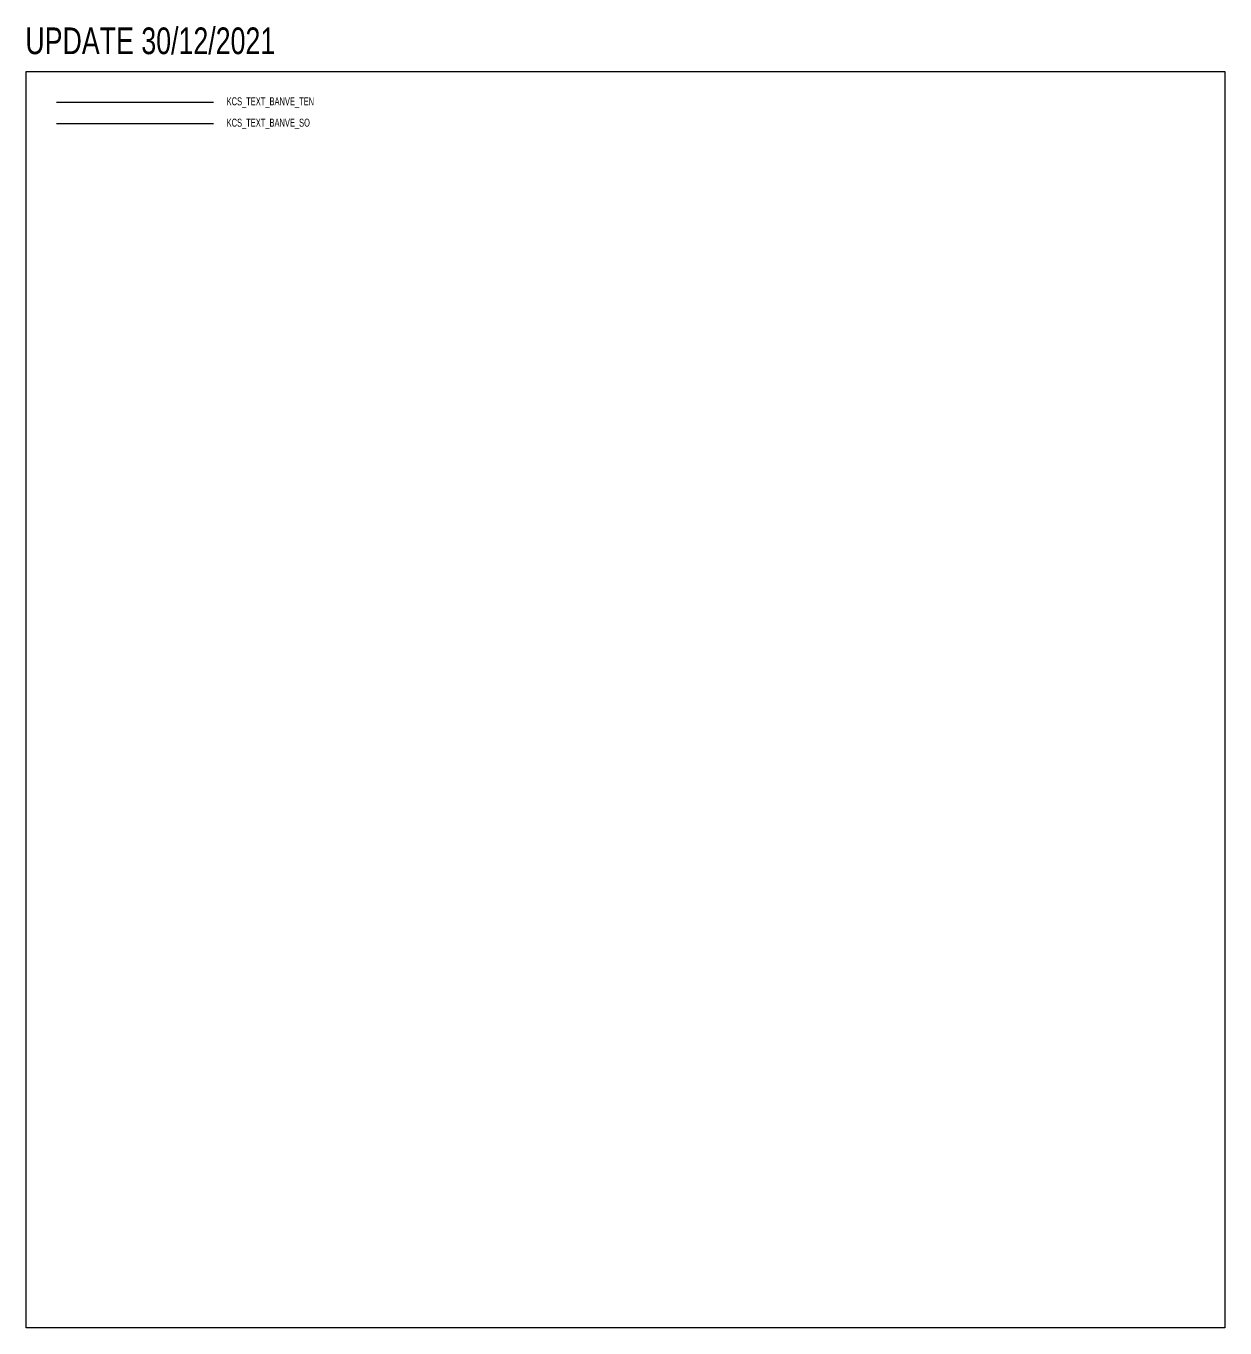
# Model space of a CAD drawing. Header units: inches. Extents: x -21470 to 62630, y -81050 to 4288.
# Drawn here: x 9335 to 20571, y -7909 to 4288 of the extents above; entities that cross this region are included whole.
import ezdxf

# ---------------------------------------------------------------- set-up
doc = ezdxf.new("R2010")
doc.units = ezdxf.units.IN
doc.header["$MEASUREMENT"] = 0
doc.layers.add('comments', color=6, linetype='Continuous', plot=False)
for name, color, linetype in [('KCS_BORDER', 2, 'Continuous'), ('KCS_TEXT_BANVE_SO', 1, 'Continuous'), ('KCS_TEXT_BANVE_TEN', 162, 'Continuous')]:
    doc.layers.add(name, color=color, linetype=linetype)
doc.styles.add('KCS_SMTEXT', font='3t-unicode.shx', dxfattribs={"width": 0.7})

# ---------------------------------------------------------------- blocks, each defined once
blk = doc.blocks.new('KCS_PLOTER')
at = {"layer": 'KCS_TEXT_BANVE_SO'}
blk.add_line((287, -486), (1758, -486), dxfattribs=at)
at = {"layer": 'KCS_TEXT_BANVE_TEN'}
blk.add_line((287, -286), (1758, -286), dxfattribs=at)
at = {"layer": 'KCS_TEXT_BANVE_SO', "style": 'KCS_SMTEXT', "width": 0.7}
blk.add_text('KCS_TEXT_BANVE_SO', height=75, dxfattribs=at).set_placement((1880, -516))
at = {"layer": 'KCS_TEXT_BANVE_TEN', "style": 'KCS_SMTEXT', "width": 0.7}
blk.add_text('KCS_TEXT_BANVE_TEN', height=75, dxfattribs=at).set_placement((1880, -316))

msp = doc.modelspace()

# ---------------------------------------------------------------- linework, layer by layer
at = {"layer": 'comments'}
msp.add_lwpolyline([(9335.5, 3860.9), (20570.7, 3860.9), (20570.7, -7909.1), (9335.5, -7909.1)], close=True, dxfattribs=at)

# ---------------------------------------------------------------- block references
at = {"layer": 'KCS_BORDER'}
msp.add_blockref('KCS_PLOTER', (9335.5, 3860.9), dxfattribs=at)

# ---------------------------------------------------------------- texts
at = {"layer": 'comments', "style": 'KCS_SMTEXT', "width": 0.75}
msp.add_text('UPDATE 30/12/2021', height=250, dxfattribs=at).set_placement((9329.2, 4024.5))

doc.saveas('drawing.dxf')
